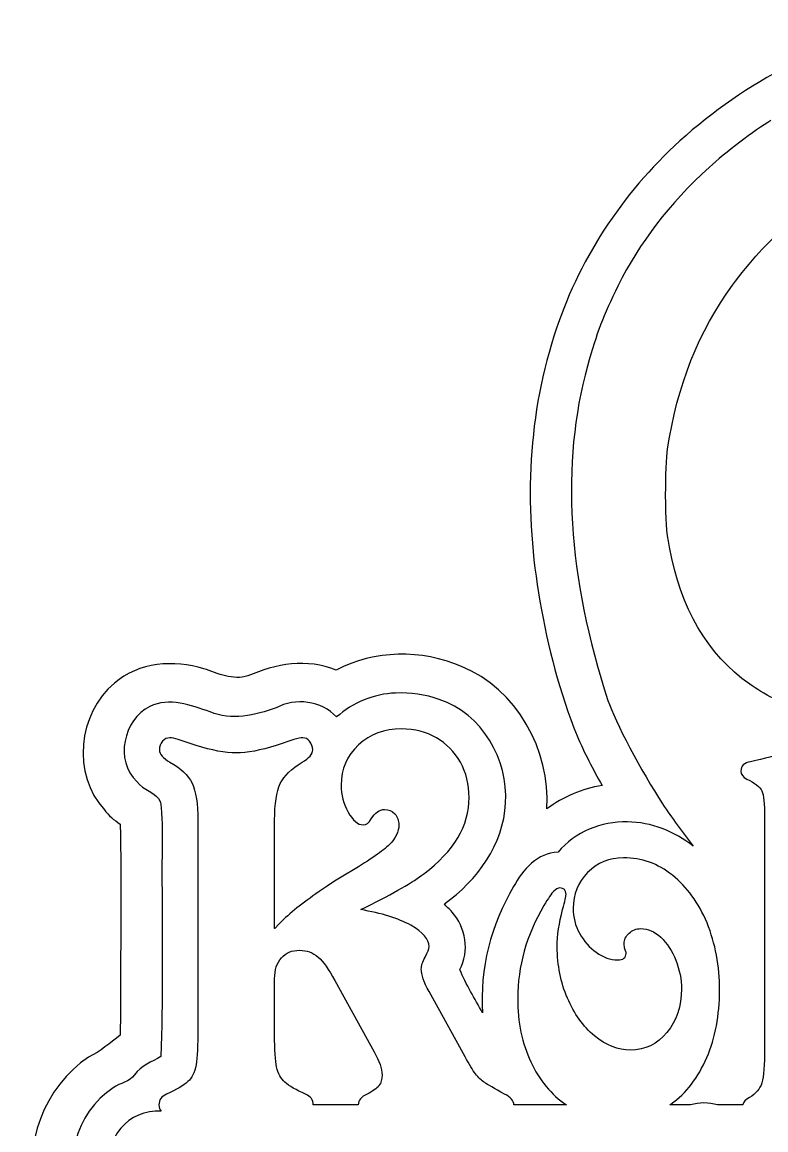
# Model space of a CAD drawing. Header units: millimetres. Extents: x -9 to 678, y 0 to 417.
# Drawn here: x 323 to 399.2, y 300.1 to 413.6 of the extents above; entities that cross this region are included whole.
import ezdxf

# ---------------------------------------------------------------- set-up
doc = ezdxf.new("R2010")
doc.units = ezdxf.units.MM
doc.layers.add('Ebene_1', color=7, linetype='CONTINUOUS')

msp = doc.modelspace()

# ---------------------------------------------------------------- linework, layer by layer
at = {"layer": 'Ebene_1', "color": 7}
for points in [[(361.871684, 341.163242)], [(351.436144, 318.48506)]]:
    msp.add_lwpolyline(points, close=True, dxfattribs=at)
for points in [[(340.825984, 339.472443), (338.989404, 340.084292)], [(350.853274, 340.084292), (349.046154, 339.472443)], [(341.000644, 331.806244), (341.000644, 331.223334), (341.000644, 310.46905)], [(348.870964, 320.70047), (348.870964, 331.223334), (348.870964, 331.806244)], [(399.09482, 332.126605), (399.09482, 308.48671)], [(357.703464, 322.65327), (358.227984, 322.91578)], [(349.220774, 321.07922), (348.958264, 320.78777), (348.929364, 320.75887)], [(384.870414, 318.33931), (384.753494, 318.74756)], [(384.899314, 318.16412), (384.899314, 318.28091)], [(348.870924, 309.85717), (348.870924, 310.46902), (348.870924, 315.57)], [(355.050914, 315.39533), (358.723554, 308.69083), (359.073404, 308.07898)], [(368.401004, 307.55393), (364.698904, 314.25843)], [(357.445594, 302.62815), (352.835544, 302.62815)], [(378.795714, 302.62813), (373.408964, 302.62813)], [(391.51234, 302.62815), (389.373974, 302.62815)], [(396.85827, 302.62815), (394.28271, 302.62815)]]:
    msp.add_lwpolyline(points, dxfattribs=at)
for points in [[(414.39237, 413.609962), (405.47483, 411.882196), (397.1306, 407.523868), (390.41775, 401.435344)], [(399.74873, 403.529281), (398.07814, 402.521131), (394.99135, 400.185405), (393.44421, 398.759029)], [(390.41775, 401.435344), (384.460921, 396.042723), (379.913907, 389.088348), (377.511841, 381.410456)], [(393.44421, 398.759029), (389.260591, 394.902005), (386.290392, 391.039932), (384.098524, 386.607316)], [(395.81099, 386.637806), (397.47068, 388.8895), (399.92816, 391.641634), (400.27945, 391.641634)], [(384.098524, 386.607316), (382.523576, 383.422296), (381.911928, 381.821217), (380.949879, 378.364925)], [(389.163331, 369.861052), (390.13024, 376.340623), (392.34994, 381.942203), (395.81099, 386.637806)], [(377.511841, 381.410456), (374.686182, 372.679623), (374.488317, 363.263574), (376.070422, 354.272582)], [(380.949879, 378.364925), (378.182802, 368.42384), (378.900776, 356.683912), (383.046392, 344.089498)], [(388.959726, 365.17555), (388.957626, 366.98911), (389.049386, 369.097447), (389.163331, 369.861052)], [(389.347299, 359.795516), (389.039539, 361.466603), (388.963726, 362.529661), (388.959726, 365.17555)], [(397.58091, 345.750379), (393.23207, 348.841538), (390.509318, 353.486138), (389.347299, 359.795516)], [(376.070422, 354.272582), (376.891435, 349.561251), (378.084298, 344.889793), (379.886865, 340.453143)], [(368.016061, 347.576842), (363.958606, 349.323811), (359.094658, 349.280958), (355.169703, 347.191203)], [(341.622828, 347.343547), (338.563223, 348.261633), (334.921399, 348.046166), (332.4426, 345.844537)], [(355.169703, 347.191203), (352.265833, 348.436164), (348.933764, 347.851417), (346.13768, 346.602391)], [(376.779078, 332.974406), (377.172054, 338.995517), (373.687265, 345.260368), (368.016061, 347.576842)], [(346.13768, 346.602391), (344.593215, 346.131786), (343.05193, 346.821169), (341.622828, 347.343547)], [(332.4426, 345.844537), (328.71738, 342.757543), (328.061375, 336.483872), (331.413844, 332.888469)], [(401.72846, 343.5686), (401.26209, 343.5686), (398.90825, 344.806892), (397.58091, 345.750379)], [(342.246298, 342.925228), (340.29708, 343.579341), (338.071887, 344.459162), (336.076649, 343.470931)], [(355.227935, 342.397612), (353.673056, 344.068466), (351.001933, 344.398276), (349.018495, 343.328821)], [(361.270977, 344.848625), (359.050189, 344.778855), (356.889163, 343.859471), (355.227935, 342.397612)], [(365.757525, 344.183033), (364.327066, 344.705192), (362.788525, 344.894497), (361.270977, 344.848625)], [(372.54419, 333.546472), (372.83606, 338.02796), (370.12493, 342.751174), (365.757525, 344.183033)], [(383.046392, 344.089498), (383.743221, 341.972563), (386.476471, 336.798111), (388.638299, 333.503064)], [(336.076649, 343.470931), (333.365782, 342.111553), (332.451696, 337.92404), (334.745464, 335.778378)], [(349.018495, 343.328821), (346.867737, 342.580504), (344.438306, 341.980681), (342.246298, 342.925228)], [(361.871684, 341.163262), (360.122744, 341.163262), (358.655284, 340.619036), (357.469884, 339.530804)], [(365.456994, 340.259422), (364.427064, 340.861836), (363.231974, 341.163242), (361.871684, 341.163242)], [(337.386394, 339.909625), (337.172634, 339.657), (337.065484, 339.355593), (337.065484, 339.005804)], [(338.115034, 340.259475), (337.842974, 340.259475), (337.600154, 340.142818), (337.386394, 339.909625)], [(338.989404, 340.084292), (338.639614, 340.200887), (338.348224, 340.259475), (338.115034, 340.259475)], [(344.935804, 338.714349), (343.808714, 338.714349), (342.438904, 338.967192), (340.825984, 339.472443)], [(349.046154, 339.472443), (347.433244, 338.967192), (346.062904, 338.714349), (344.935804, 338.714349)], [(351.757094, 340.259475), (351.543334, 340.259475), (351.241934, 340.200885), (350.853274, 340.084292)], [(352.456284, 339.909625), (352.261954, 340.142818), (352.029154, 340.259475), (351.757094, 340.259475)], [(352.777194, 339.03526), (352.777194, 339.346183), (352.670044, 339.637567), (352.456284, 339.909625)], [(357.469884, 339.530804), (356.284494, 338.42314), (355.691704, 337.052807), (355.691704, 335.420461)], [(367.934364, 337.752598), (367.312514, 338.821396), (366.486924, 339.657008), (365.456994, 340.259422)], [(379.886865, 340.453143), (380.634835, 338.714785), (381.496698, 337.02625), (382.441188, 335.386516)], [(337.065484, 339.005804), (337.065484, 338.597718), (337.425474, 338.180171), (338.144494, 337.752651)], [(351.698704, 337.752651), (352.417704, 338.180171), (352.777194, 338.607741), (352.777194, 339.03526)], [(401.28125, 338.860044), (400.30962, 338.451957), (399.1045, 338.102503), (397.66649, 337.811012)], [(338.144494, 337.752651), (339.252154, 337.150238), (340.009654, 336.431282), (340.417734, 335.595677)], [(349.453874, 335.566221), (349.842534, 336.362962), (350.591034, 337.09194), (351.698704, 337.752651)], [(368.809244, 334.137832), (368.809244, 335.478687), (368.517344, 336.6838), (367.934364, 337.752598)], [(397.66649, 337.811012), (397.00577, 337.694416), (396.67585, 337.37348), (396.67585, 336.848797)], [(396.67585, 336.848797), (396.67585, 336.518441), (396.87961, 336.246586), (397.2877, 336.032826)], [(334.745464, 335.778378), (335.357653, 334.857468), (336.740544, 334.73513), (337.161854, 333.676697)], [(340.417734, 335.595677), (340.806394, 334.760071), (341.000644, 333.496889), (341.000644, 331.806244)], [(348.870964, 331.806244), (348.870964, 333.496889), (349.065224, 334.750048), (349.453874, 335.566221)], [(355.691704, 335.420461), (355.691704, 334.409961), (355.935034, 333.487244), (356.420854, 332.651637)], [(382.441188, 335.386516), (380.399594, 335.039331), (378.449421, 334.195329), (376.779078, 332.974406)], [(397.2877, 336.032826), (398.10387, 335.644172), (398.61906, 335.236131), (398.83282, 334.808612)], [(364.174384, 326.325905), (367.264184, 328.638396), (368.809244, 331.24236), (368.809244, 334.137832)], [(398.83282, 334.808612), (399.00772, 334.400525), (399.09482, 333.506326), (399.09482, 332.126605)], [(331.413844, 332.888469), (331.830159, 332.278845), (332.426291, 331.824469), (333.032984, 331.417766)], [(337.161854, 333.676697), (337.561324, 330.708114), (337.207384, 327.706854), (337.341171, 324.724272)], [(356.420854, 332.651637), (356.887234, 331.777166), (357.401914, 331.339573), (357.965464, 331.339573)], [(358.781954, 331.951938), (359.170604, 332.593217), (359.627204, 332.913637), (360.151894, 332.913637)], [(360.151894, 332.913637), (360.559984, 332.913637), (360.909434, 332.767945), (361.200924, 332.476454)], [(366.302194, 323.245292), (369.627611, 325.650915), (372.353781, 329.324449), (372.54419, 333.546472)], [(388.638299, 333.503064), (389.59048, 332.051747), (390.66478, 330.601374), (391.79314, 329.155526)], [(357.965464, 331.339573), (358.256954, 331.339573), (358.529324, 331.543851), (358.781954, 331.951938)], [(361.200924, 332.476454), (361.472974, 332.146099), (361.609164, 331.767092), (361.609164, 331.339573)], [(385.040069, 331.644263), (382.383501, 331.675863), (379.618494, 330.637074), (377.935076, 328.52249)], [(391.79314, 329.155526), (389.845616, 330.649356), (387.527523, 331.625492), (385.040069, 331.644263)], [(333.032984, 331.417766), (333.179544, 325.409972), (333.051964, 319.39962), (333.085434, 313.39084)], [(361.609164, 331.339573), (361.609164, 330.639996), (361.288754, 329.969605), (360.647474, 329.328326)], [(360.647474, 329.328326), (359.986754, 328.667615), (358.694534, 327.76391), (356.770704, 326.61738)], [(377.935076, 328.52249), (375.827868, 328.50022), (374.28526, 326.731144), (373.374631, 325.003325)], [(384.637314, 327.958351), (383.179854, 327.958351), (381.955214, 327.453181), (380.964154, 326.442681)], [(389.650444, 326.180165), (388.173554, 327.36556), (386.502844, 327.958351), (384.637314, 327.958351)], [(356.770704, 326.61738), (355.235524, 325.723477), (354.010884, 324.936946), (353.097544, 324.256806)], [(358.227984, 322.91578), (361.123454, 324.353796), (363.105584, 325.490299), (364.174384, 326.325905)], [(380.964154, 326.442681), (379.973074, 325.432186), (379.477414, 324.217566), (379.477414, 322.79898)], [(393.20681, 321.28331), (392.33234, 323.343176), (391.14676, 324.975336), (389.650444, 326.180165)], [(337.341171, 324.724272), (337.322771, 319.01049), (337.418751, 313.29494), (337.222315, 307.5832)], [(373.374631, 325.003325), (371.057453, 321.13563), (369.868656, 316.563), (370.190846, 312.05373)], [(378.107384, 324.868626), (377.913064, 324.868626), (377.709294, 324.761996), (377.495534, 324.548236)], [(378.748694, 324.198386), (378.748694, 324.645336), (378.534904, 324.868626), (378.107384, 324.868626)], [(353.097544, 324.256806), (351.465194, 323.129706), (350.172974, 322.07029), (349.220774, 321.07922)], [(377.495534, 324.548236), (377.262344, 324.315046), (376.922394, 323.819376), (376.475444, 323.061506)], [(378.399354, 322.65327), (378.632554, 323.508296), (378.748694, 324.023496), (378.748694, 324.198386)], [(362.833384, 321.05026), (361.531394, 321.74984), (359.821624, 322.28404), (357.703464, 322.65327)], [(367.062871, 322.39625), (366.881351, 322.70167), (366.371594, 322.99781), (366.302194, 323.245292)], [(376.475444, 323.061506), (374.687634, 320.01058), (373.793434, 316.84286), (373.793434, 313.55873)], [(377.845384, 318.83489), (377.845384, 320.02029), (378.030134, 321.29298), (378.399354, 322.65327)], [(379.477414, 322.79898), (379.477414, 321.86621), (379.691204, 321.01107), (380.118724, 320.23376)], [(367.868507, 316.501), (368.860916, 318.39853), (368.4837, 320.81718), (367.062871, 322.39625)], [(348.929364, 320.75887), (348.909864, 320.73947), (348.890364, 320.71987), (348.870964, 320.70047)], [(364.698904, 318.86383), (364.698904, 319.62171), (364.077074, 320.35069), (362.833384, 321.05026)], [(380.118724, 320.23376), (380.585114, 319.39816), (381.158374, 318.74729), (381.838514, 318.28091)], [(384.695094, 319.15529), (384.695094, 319.56337), (384.870344, 319.92285), (385.220134, 320.23378)], [(385.220134, 320.23378), (385.531054, 320.5447), (385.929074, 320.70041), (386.414894, 320.70041)], [(386.414894, 320.70041), (387.133904, 320.70041), (387.814314, 320.40903), (388.455594, 319.82605)], [(394.48942, 314.37521), (394.48942, 316.88202), (394.06185, 319.18458), (393.20681, 321.28331)], [(384.753494, 318.74756), (384.714594, 318.94189), (384.695094, 319.07756), (384.695094, 319.15529)], [(388.455594, 319.82605), (389.116304, 319.2042), (389.630984, 318.41715), (390.000204, 317.46495)], [(349.570624, 317.69803), (350.017574, 318.22272), (350.639404, 318.48506), (351.436144, 318.48506)], [(351.436144, 318.48506), (352.155154, 318.48506), (352.787004, 318.25175), (353.331124, 317.78537)], [(364.291174, 317.78535), (364.563224, 318.2906), (364.698904, 318.65007), (364.698904, 318.86383)], [(378.894414, 313.58819), (378.194844, 315.2011), (377.845384, 316.94992), (377.845384, 318.83489)], [(381.838514, 318.28091), (382.576954, 317.75623), (383.305934, 317.49388), (384.024944, 317.49388)], [(384.024944, 317.49388), (384.607924, 317.49388), (384.899314, 317.71717), (384.899314, 318.16412)], [(384.899314, 318.28091), (384.879914, 318.30031), (384.870414, 318.31991), (384.870414, 318.33931)], [(348.870924, 315.57), (348.870924, 316.4639), (349.104244, 317.17335), (349.570624, 317.69803)], [(353.331124, 317.78537), (353.855804, 317.31898), (354.429064, 316.52243), (355.050914, 315.39533)], [(363.911874, 316.56113), (363.911874, 316.89149), (364.038554, 317.29953), (364.291174, 317.78535)], [(390.000204, 317.46495), (390.388854, 316.47388), (390.58362, 315.49258), (390.58362, 314.52095)], [(364.698904, 314.25843), (364.174224, 315.23006), (363.911874, 315.99758), (363.911874, 316.56113)], [(370.190846, 312.05373), (369.387547, 313.51254), (368.487896, 314.98014), (367.868507, 316.501)], [(390.58362, 314.52095), (390.58362, 312.75257), (390.087964, 311.26558), (389.096894, 310.06075)], [(333.085434, 313.39084), (333.082134, 312.1894), (333.052384, 310.98823), (333.036894, 309.78691)], [(373.793434, 313.55873), (373.793434, 311.09078), (374.240534, 308.92389), (375.134444, 307.05835)], [(381.663754, 309.7109), (380.497804, 310.68254), (379.574564, 311.97527), (378.894414, 313.58819)], [(393.17787, 307.49604), (394.05234, 309.53647), (394.48942, 311.82952), (394.48942, 314.37521)], [(341.000644, 310.46905), (341.000644, 308.73954), (340.942544, 307.49589), (340.825984, 306.73801)], [(389.096894, 310.06075), (388.105824, 308.85593), (386.862174, 308.25363), (385.365854, 308.25363)], [(333.036894, 309.78691), (332.014239, 308.95719), (330.986757, 308.12225), (329.803984, 307.53392)], [(349.075054, 306.53386), (348.939024, 307.1557), (348.870924, 308.26369), (348.870924, 309.85717)], [(385.365854, 308.25363), (384.083304, 308.25363), (382.849154, 308.73927), (381.663754, 309.7109)], [(359.073404, 308.07898), (359.617524, 307.12678), (359.889374, 306.33973), (359.889374, 305.71789)], [(399.09482, 308.48671), (399.09482, 306.71833), (399.00772, 305.52324), (398.83282, 304.9014)], [(329.803984, 307.53392), (325.248603, 304.50753), (322.986938, 298.47526), (324.355253, 293.1912)], [(337.222315, 307.5832), (336.273836, 307.03864), (335.168194, 306.66936), (334.517054, 305.72388)], [(340.825984, 306.73801), (340.670524, 305.94127), (340.388644, 305.36801), (339.980554, 305.01822)], [(369.479494, 305.8052), (369.168574, 306.19385), (368.809084, 306.77662), (368.401004, 307.55393)], [(375.134444, 307.05835), (376.001244, 305.17066), (377.222474, 303.69482), (378.795714, 302.62813)], [(389.505234, 302.71545), (391.07928, 303.84255), (392.3034, 305.43617), (393.17787, 307.49604)], [(334.517054, 305.72388), (334.032305, 304.93291), (333.007659, 304.93227), (332.321839, 304.37978)], [(349.920474, 304.95979), (349.512394, 305.30958), (349.230514, 305.83428), (349.075054, 306.53386)], [(359.889374, 305.71789), (359.889374, 305.2515), (359.782744, 304.882), (359.568984, 304.60994)], [(370.412254, 304.93083), (370.062464, 305.14459), (369.751554, 305.43598), (369.479494, 305.8052)], [(332.321839, 304.37978), (328.432853, 301.93082), (326.86446, 296.19335), (329.455348, 292.27819)], [(339.980554, 305.01822), (339.514164, 304.61013), (338.785704, 304.18256), (337.794644, 303.73561)], [(352.048514, 303.73558), (351.076874, 304.1631), (350.367434, 304.57114), (349.920474, 304.95979)], [(359.568984, 304.60994), (359.335794, 304.31845), (358.927744, 304.02707), (358.344764, 303.73558)], [(372.452434, 303.73556), (371.364204, 304.31854), (370.684304, 304.71707), (370.412254, 304.93083)], [(398.83282, 304.9014), (398.61906, 304.27955), (398.19149, 303.77438), (397.55021, 303.38573)], [(337.794644, 303.73561), (337.269964, 303.50242), (337.007614, 303.13343), (337.007614, 302.62818)], [(352.835544, 302.62815), (352.835544, 303.1334), (352.573194, 303.50238), (352.048514, 303.73558)], [(358.344764, 303.73558), (357.754824, 303.48818), (357.457814, 303.11781), (357.445594, 302.62815)], [(373.408964, 302.62813), (373.394664, 303.06182), (373.079054, 303.43174), (372.452434, 303.73556)], [(397.55021, 303.38573), (397.16175, 303.18373), (396.93611, 302.92955), (396.85827, 302.62815)], [(337.225684, 301.97809), (336.442914, 302.00899), (335.663564, 301.91259), (334.905934, 301.57915)], [(337.007614, 302.62818), (337.007614, 302.36599), (337.084214, 302.15185), (337.225684, 301.97809)], [(389.373974, 302.62815), (389.417374, 302.65835), (389.462074, 302.68445), (389.505234, 302.71545)], [(394.28271, 302.62815), (393.37584, 302.90653), (392.40499, 302.9027), (391.51234, 302.62815)], [(334.905934, 301.57915), (332.092044, 300.41953), (330.846724, 296.4671), (332.741724, 294.007)]]:
    msp.add_open_spline(points, degree=3, dxfattribs=at)

doc.saveas('drawing.dxf')
